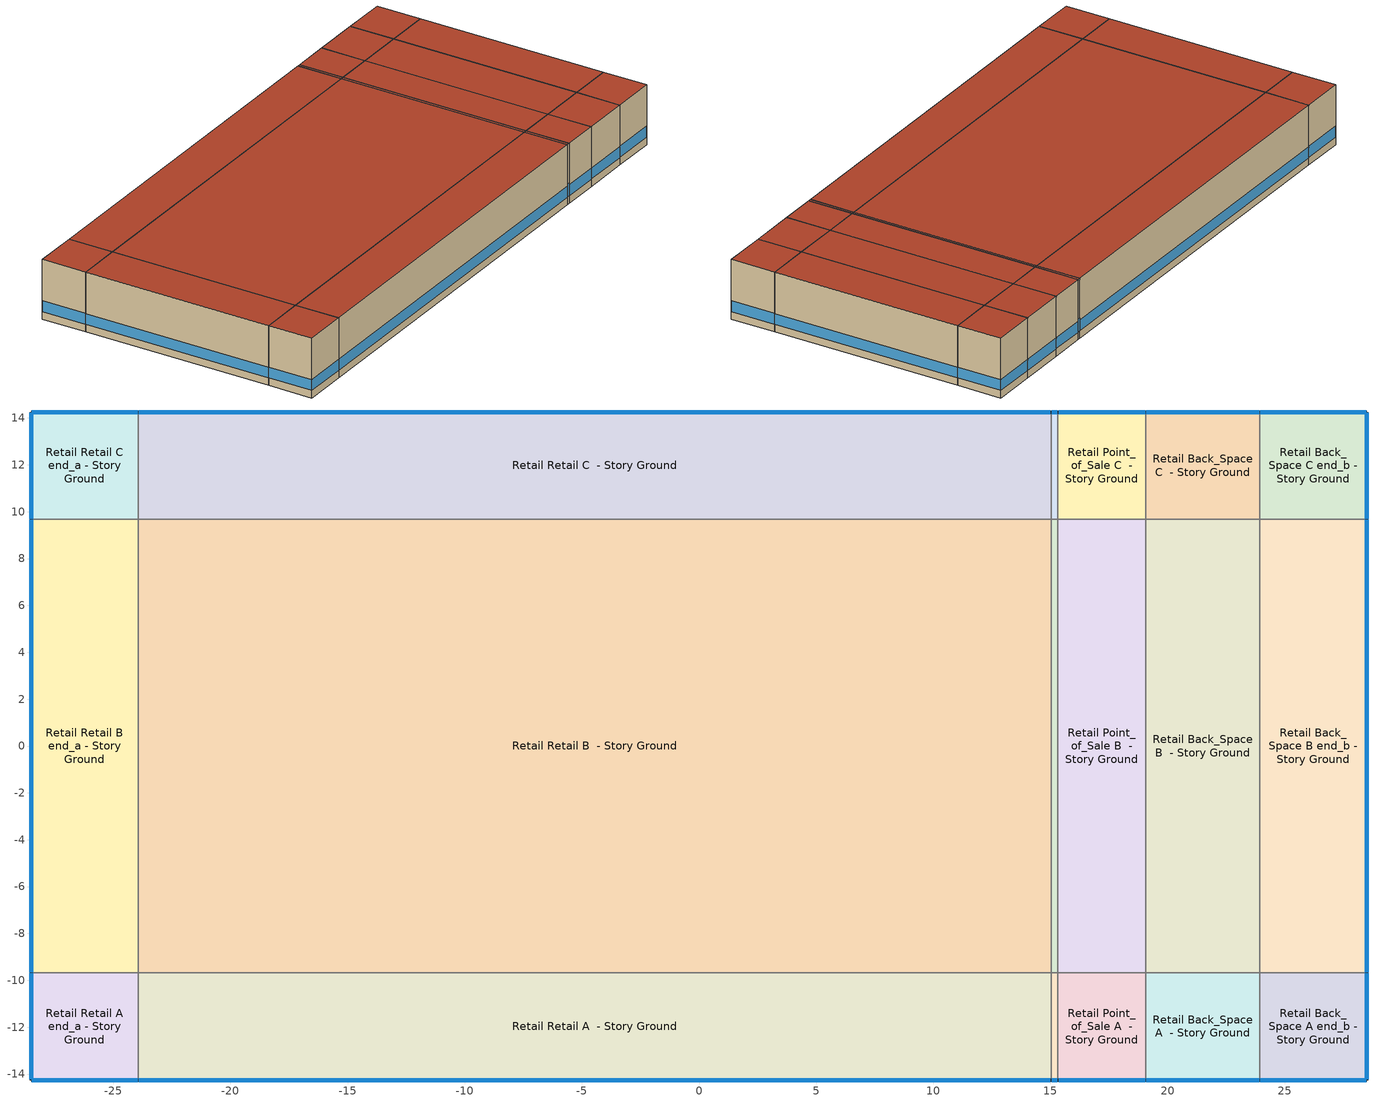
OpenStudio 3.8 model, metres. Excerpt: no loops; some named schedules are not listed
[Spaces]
Retail Retail A end_a - Story Ground
 floor ground (Foundation F 126 Perim 914 Area 209): -28.51,-14.26 -28.51,-9.68 -23.94,-9.68 -23.94,-14.26 z0
 wall outside: -28.51,-9.68 -28.51,-14.26 -23.94,-14.26 z0:6.1
 wall to Retail Retail B end_a - Story Ground: -23.94,-9.68 -28.51,-9.68 z0:6.1
 wall to Retail Retail A  - Story Ground: -23.94,-14.26 -23.94,-9.68 z0:6.1
 window (Window U-0.56 SHGC 0.27): -28.51,-9.71 -28.51,-14.23 / -28.49,-14.26 -23.96,-14.26 z0.76:1.87
 roof outside: -23.94,-14.26 -23.94,-9.68 -28.51,-9.68 -28.51,-14.26 z6.1
Retail Retail B end_a - Story Ground
 floor ground (Foundation F 126 Perim 1937 Area 8855): -28.51,-9.68 -28.51,9.68 -23.94,9.68 -23.94,-9.68 z0
 wall outside: -28.51,9.68 -28.51,-9.68 z0:6.1
 wall to Retail Retail C end_a - Story Ground: -23.94,9.68 -28.51,9.68 z0:6.1
 wall to Retail Retail B  - Story Ground: -23.94,-9.68 -23.94,9.68 z0:6.1
 window (Window U-0.56 SHGC 0.27): -28.51,9.66 -28.51,-9.66 z0.76:1.86
 roof outside: -23.94,-9.68 -23.94,9.68 -28.51,9.68 -28.51,-9.68 z6.1
Retail Retail C end_a - Story Ground
 floor ground (Foundation F 126 Perim 914 Area 209): -28.51,9.68 -28.51,14.26 -23.94,14.26 -23.94,9.68 z0
 wall outside: -23.94,14.26 -28.51,14.26 -28.51,9.68 z0:6.1
 wall to Retail Retail C  - Story Ground: -23.94,9.68 -23.94,14.26 z0:6.1
 window (Window U-0.56 SHGC 0.27): -28.51,14.23 -28.51,9.71 / -23.96,14.26 -28.49,14.26 z0.76:1.87
 roof outside: -23.94,9.68 -23.94,14.26 -28.51,14.26 -28.51,9.68 z6.1
Retail Retail A  - Story Ground
 floor ground (Foundation F 126 Perim 3896 Area 17815): -23.94,-14.26 -23.94,-9.68 15.03,-9.68 15.03,-14.26 z0
 wall outside: -23.94,-14.26 15.03,-14.26 z0:6.1
 wall to Retail Retail B  - Story Ground: 15.03,-9.68 -23.94,-9.68 z0:6.1
 wall to Retail Entry A  - Story Ground: 15.03,-14.26 15.03,-9.68 z0:6.1
 window (Window U-0.56 SHGC 0.27): -23.91,-14.26 15,-14.26 z0.76:1.86
 roof outside: 15.03,-14.26 15.03,-9.68 -23.94,-9.68 -23.94,-14.26 z6.1
Retail Retail B  - Story Ground
 floor ground (Foundation F 126 Perim 0 Area 75465): -23.94,-9.68 -23.94,9.68 15.03,9.68 15.03,-9.68 z0
 wall to Retail Retail C  - Story Ground: 15.03,9.68 -23.94,9.68 z0:6.1
 wall to Retail Entry B  - Story Ground: 15.03,-9.68 15.03,9.68 z0:6.1
 roof outside: 15.03,-9.68 15.03,9.68 -23.94,9.68 -23.94,-9.68 z6.1
Retail Retail C  - Story Ground
 floor ground (Foundation F 126 Perim 3896 Area 17815): -23.94,9.68 -23.94,14.26 15.03,14.26 15.03,9.68 z0
 wall outside: 15.03,14.26 -23.94,14.26 z0:6.1
 wall to Retail Entry C  - Story Ground: 15.03,9.68 15.03,14.26 z0:6.1
 window (Window U-0.56 SHGC 0.27): 15,14.26 -23.91,14.26 z0.76:1.86
 roof outside: 15.03,9.68 15.03,14.26 -23.94,14.26 -23.94,9.68 z6.1
Retail Entry A  - Story Ground
 floor ground (Foundation F 126 Perim 03 Area 136): 15.03,-14.26 15.03,-9.68 15.32,-9.68 15.32,-14.26 z0
 wall outside: 15.03,-14.26 15.32,-14.26 z0:6.1
 wall to Retail Entry B  - Story Ground: 15.32,-9.68 15.03,-9.68 z0:6.1
 wall to Retail Point_of_Sale A  - Story Ground: 15.32,-14.26 15.32,-9.68 z0:6.1
 window (Window U-0.56 SHGC 0.27): 15.05,-14.26 15.3,-14.26 z0.76:2.09
 roof outside: 15.32,-14.26 15.32,-9.68 15.03,-9.68 15.03,-14.26 z6.1
Retail Entry B  - Story Ground
 floor ground (Foundation F 126 Perim 0 Area 574): 15.03,-9.68 15.03,9.68 15.32,9.68 15.32,-9.68 z0
 wall to Retail Entry C  - Story Ground: 15.32,9.68 15.03,9.68 z0:6.1
 wall to Retail Point_of_Sale B  - Story Ground: 15.32,-9.68 15.32,9.68 z0:6.1
 roof outside: 15.32,-9.68 15.32,9.68 15.03,9.68 15.03,-9.68 z6.1
Retail Entry C  - Story Ground
 floor ground (Foundation F 126 Perim 03 Area 136): 15.03,9.68 15.03,14.26 15.32,14.26 15.32,9.68 z0
 wall outside: 15.32,14.26 15.03,14.26 z0:6.1
 wall to Retail Point_of_Sale C  - Story Ground: 15.32,9.68 15.32,14.26 z0:6.1
 window (Window U-0.56 SHGC 0.27): 15.3,14.26 15.05,14.26 z0.76:2.09
 roof outside: 15.32,9.68 15.32,14.26 15.03,14.26 15.03,9.68 z6.1
Retail Point_of_Sale A  - Story Ground
 floor ground (Foundation F 126 Perim 375 Area 1713): 15.32,-14.26 15.32,-9.68 19.07,-9.68 19.07,-14.26 z0
 wall outside: 15.32,-14.26 19.07,-14.26 z0:6.1
 wall to Retail Point_of_Sale B  - Story Ground: 19.07,-9.68 15.32,-9.68 z0:6.1
 wall to Retail Back_Space A  - Story Ground: 19.07,-14.26 19.07,-9.68 z0:6.1
 window (Window U-0.56 SHGC 0.27): 15.35,-14.26 19.04,-14.26 z0.76:1.87
 roof outside: 19.07,-14.26 19.07,-9.68 15.32,-9.68 15.32,-14.26 z6.1
Retail Point_of_Sale B  - Story Ground
 floor ground (Foundation F 126 Perim 0 Area 7256): 15.32,-9.68 15.32,9.68 19.07,9.68 19.07,-9.68 z0
 wall to Retail Point_of_Sale C  - Story Ground: 19.07,9.68 15.32,9.68 z0:6.1
 wall to Retail Back_Space B  - Story Ground: 19.07,-9.68 19.07,9.68 z0:6.1
 roof outside: 19.07,-9.68 19.07,9.68 15.32,9.68 15.32,-9.68 z6.1
Retail Point_of_Sale C  - Story Ground
 floor ground (Foundation F 126 Perim 375 Area 1713): 15.32,9.68 15.32,14.26 19.07,14.26 19.07,9.68 z0
 wall outside: 19.07,14.26 15.32,14.26 z0:6.1
 wall to Retail Back_Space C  - Story Ground: 19.07,9.68 19.07,14.26 z0:6.1
 window (Window U-0.56 SHGC 0.27): 19.04,14.26 15.35,14.26 z0.76:1.87
 roof outside: 19.07,9.68 19.07,14.26 15.32,14.26 15.32,9.68 z6.1
Retail Back_Space A  - Story Ground
 floor ground (Foundation F 126 Perim 487 Area 2227): 19.07,-14.26 19.07,-9.68 23.94,-9.68 23.94,-14.26 z0
 wall outside: 19.07,-14.26 23.94,-14.26 z0:6.1
 wall to Retail Back_Space B  - Story Ground: 23.94,-9.68 19.07,-9.68 z0:6.1
 wall to Retail Back_Space A end_b - Story Ground: 23.94,-14.26 23.94,-9.68 z0:6.1
 window (Window U-0.56 SHGC 0.27): 19.09,-14.26 23.91,-14.26 z0.76:1.87
 roof outside: 23.94,-14.26 23.94,-9.68 19.07,-9.68 19.07,-14.26 z6.1
Retail Back_Space B  - Story Ground
 floor ground (Foundation F 126 Perim 0 Area 9434): 19.07,-9.68 19.07,9.68 23.94,9.68 23.94,-9.68 z0
 wall to Retail Back_Space C  - Story Ground: 23.94,9.68 19.07,9.68 z0:6.1
 wall to Retail Back_Space B end_b - Story Ground: 23.94,-9.68 23.94,9.68 z0:6.1
 roof outside: 23.94,-9.68 23.94,9.68 19.07,9.68 19.07,-9.68 z6.1
Retail Back_Space C  - Story Ground
 floor ground (Foundation F 126 Perim 487 Area 2227): 19.07,9.68 19.07,14.26 23.94,14.26 23.94,9.68 z0
 wall outside: 23.94,14.26 19.07,14.26 z0:6.1
 wall to Retail Back_Space C end_b - Story Ground: 23.94,9.68 23.94,14.26 z0:6.1
 window (Window U-0.56 SHGC 0.27): 23.91,14.26 19.09,14.26 z0.76:1.87
 roof outside: 23.94,9.68 23.94,14.26 19.07,14.26 19.07,9.68 z6.1
Retail Back_Space A end_b - Story Ground
 floor ground (Foundation F 126 Perim 914 Area 209): 23.94,-14.26 23.94,-9.68 28.51,-9.68 28.51,-14.26 z0
 wall outside: 23.94,-14.26 28.51,-14.26 28.51,-9.68 z0:6.1
 wall to Retail Back_Space B end_b - Story Ground: 28.51,-9.68 23.94,-9.68 z0:6.1
 window (Window U-0.56 SHGC 0.27): 23.96,-14.26 28.49,-14.26 / 28.51,-14.23 28.51,-9.71 z0.76:1.87
 roof outside: 28.51,-14.26 28.51,-9.68 23.94,-9.68 23.94,-14.26 z6.1
Retail Back_Space B end_b - Story Ground
 floor ground (Foundation F 126 Perim 1937 Area 8855): 23.94,-9.68 23.94,9.68 28.51,9.68 28.51,-9.68 z0
 wall outside: 28.51,-9.68 28.51,9.68 z0:6.1
 wall to Retail Back_Space C end_b - Story Ground: 28.51,9.68 23.94,9.68 z0:6.1
 window (Window U-0.56 SHGC 0.27): 28.51,-9.66 28.51,9.66 z0.76:1.86
 roof outside: 28.51,-9.68 28.51,9.68 23.94,9.68 23.94,-9.68 z6.1
Retail Back_Space C end_b - Story Ground
 floor ground (Foundation F 126 Perim 914 Area 209): 23.94,9.68 23.94,14.26 28.51,14.26 28.51,9.68 z0
 wall outside: 28.51,9.68 28.51,14.26 23.94,14.26 z0:6.1
 window (Window U-0.56 SHGC 0.27): 28.49,14.26 23.96,14.26 / 28.51,9.71 28.51,14.23 z0.76:1.87
 roof outside: 28.51,9.68 28.51,14.26 23.94,14.26 23.94,9.68 z6.1
[Site]
Mobile Bates Field_AL_USA: Latitude {deg}=30.69; Longitude {deg}=-88.25; Time Zone {hr}=-6; Elevation {m}=67; Terrain=City
[Site:WaterMainsTemperature]
Calculation Method=Correlation; Annual Average Outdoor Air Temperature {C}=20.145; Maximum Difference In Monthly Average Outdoor Air Temperatures {deltaC}=19.61
[SizingPeriod:DesignDay] Barometric Pressure {Pa}=100523; Rain Indicator=No; Snow Indicator=No; Day of Month=21; Daylight Saving Time Indicator=No; Humidity Condition Type=Wetbulb; Dry-Bulb Temperature Range Modifier Type=DefaultMultipliers
Name | Maximum Dry-Bulb Temperature {C} | Daily Dry-Bulb Temperature Range {deltaC} | Wind Speed {m/s} | Wind Direction {deg} | Month | Day Type | Wetbulb or DewPoint at Maximum Dry-Bulb {C} | Solar Model Indicator | ASHRAE Clear Sky Optical Depth for Beam Irradiance | ASHRAE Clear Sky Optical Depth for Diffuse Irradiance | Sky Clearness
Mobile Bates Field Ann Clg .4% Condns DB=>MWB 1 | 34.3 | 9.4 | 3.3 | 350 | 7 | SummerDesignDay | 25 | ASHRAETau | 0.437 | 2.264
Mobile Bates Field Ann Clg .4% Condns WB=>MDB 1 | 31.4 | 9.4 | 3.3 | 350 | 7 | SummerDesignDay | 26.7 | ASHRAETau | 0.437 | 2.264
Mobile Bates Field Ann Htg 99.6% Condns DB 1 | -2.4 | 0 | 3.2 | 10 | 1 | WinterDesignDay | -2.4 | ASHRAEClearSky |  |  | 0
Mobile Bates Field August .4% Condns DB=>MCWB 1 | 36 | 9.4 | 3.3 | 350 | 8 | SummerDesignDay | 25.6 | ASHRAETau | 0.409 | 2.382
[ClimateZones]
Climate Zone Institution Name 1=ASHRAE; Climate Zone Document Name 1=ANSI/ASHRAE Standard 169; Climate Zone Document Year 1=2006; Climate Zone Value 1=ASHRAE 169-2013-2A
[Building]
ComStock DOE Ref 1980-2004|RetailStandalone: North Axis {deg}=180; Default Construction Set=ComStock DOE Ref 1980-2004 - Retail - ASHRAE 169-2013-2A; Default Schedule Set=Building Default Schedule Set; Standards Building Type=Retail
[Site:GroundTemperature:FCfactorMethod]
January Ground Temperature {C}=24.2; February Ground Temperature {C}=18.9; March Ground Temperature {C}=15.7; April Ground Temperature {C}=13.6; May Ground Temperature {C}=15.5; June Ground Temperature {C}=17.1; July Ground Temperature {C}=21.2; August Ground Temperature {C}=26.9; September Ground Temperature {C}=27.6; October Ground Temperature {C}=27.9; November Ground Temperature {C}=27.4; December Ground Temperature {C}=26.2
[Construction:FfactorGroundFloor] F-Factor {W/m-K}=1.26344
Name | Area {m2} | PerimeterExposed {m}
Foundation F 126 Perim 914 Area 209 | 20.9032 | 9.144
Foundation F 126 Perim 1937 Area 8855 | 88.5479 | 19.3674
Foundation F 126 Perim 487 Area 2227 | 22.2701 | 4.87099
Foundation F 126 Perim 0 Area 9434 | 94.3385 | 0
Foundation F 126 Perim 03 Area 136 | 1.35568 | 0.296519
Foundation F 126 Perim 3896 Area 17815 | 178.148 | 38.965
Foundation F 126 Perim 0 Area 75465 | 754.651 | 0
Foundation F 126 Perim 0 Area 574 | 5.74281 | 0
Foundation F 126 Perim 375 Area 1713 | 17.1285 | 3.7464
Foundation F 126 Perim 0 Area 7256 | 72.5582 | 0
[DefaultConstructionSet]
ComStock DOE Ref 1980-2004 - Retail - ASHRAE 169-2013-2A: Default Exterior Surface Constructions=Default Surface Constructions 1; Default Interior Surface Constructions=Default Surface Constructions 2; Default Ground Contact Surface Constructions=Default Surface Constructions 3; Default Exterior SubSurface Constructions=Default Sub Surface Constructions 1; Default Interior SubSurface Constructions=Default Sub Surface Constructions 2; Interior Partition Construction=Typical Interior Partition
[DefaultSurfaceConstructions]
Name | Floor Construction | Wall Construction | Roof Ceiling Construction
Default Surface Constructions 1 | Typical Insulated Exterior Mass Floor | Typical Insulated Exterior Mass Wall R-2.94 | Typical IEAD Roof R-15.15
Default Surface Constructions 2 | Typical Interior Floor | Typical Interior Wall | Typical Interior Ceiling
Default Surface Constructions 3 | Typical Insulated Carpeted 6in Slab Floor | Typical Insulated Basement Mass Wall
[Construction]
Typical Insulated Exterior Mass Floor: Typical Insulation R-0.55, 4 in. Normalweight Concrete Floor, Typical Carpet Pad
Typical Insulated Exterior Mass Wall R-2.94: 1IN Stucco, 8IN CONCRETE HW RefBldg, Typical Insulation R-0.55, 1/2IN Gypsum
Typical IEAD Roof R-15.15: Roof Membrane, Typical Insulation R-14.03, Metal Roof Surface
Typical Interior Floor: 100mm Normalweight concrete floor, CP02 CARPET PAD
Typical Interior Wall: G01 13mm gypsum board, G01 13mm gypsum board
Typical Interior Ceiling: CP02 CARPET PAD, 100mm Normalweight concrete floor
Typical Insulated Carpeted 6in Slab Floor: 6 in. Normalweight Concrete Floor, Typical Carpet Pad
Typical Insulated Basement Mass Wall: 8 in. Concrete Block Basement Wall
U 1.22 SHGC 0.25 Simple Glazing Window U-1.22 SHGC 0.25: U 1.22 SHGC 0.25 Simple Glazing U-1.22 SHGC 0.25
U 1.22 SHGC 0.25 Simple Glazing Window U-1.22 SHGC 0.25 1: U 1.22 SHGC 0.25 Simple Glazing U-1.22 SHGC 0.25 1
Typical Insulated Metal Door: F08 Metal surface, Typical Insulation
U 0.88 SHGC 0.16 Sgl Ref-A-L Clr 6mm: REF A CLEAR LO 6MM
Typical Overhead Door: Typical Insulation
Typical Interior Window: Clear 3mm
Typical Interior Door; Typical Interior Partition: G05 25mm wood
InteriorFurnishings 1: Std Wood 6inch 1
Window U-0.56 SHGC 0.27: Simple Glazing Double - LowE - Tinted/Reflective - Aluminum
[Material:NoMass] Roughness=Smooth; Thermal Absorptance=0.9; Solar Absorptance=0.7
Name | Thermal Resistance {m2-K/W} | Visible Absorptance
Typical Insulation R-0.55 | 0.097335 | 0.7
Typical Carpet Pad; CP02 CARPET PAD | 0.21648 | 0.8
Typical Insulation R-14.03 | 2.47158 | 0.7
Typical Insulation | 0.0282222 | 0.7
[Material] Thermal Absorptance=0.9
Name | Roughness | Thickness {m} | Conductivity {W/m-K} | Density {kg/m3} | Specific Heat {J/kg-K} | Solar Absorptance | Visible Absorptance
4 in. Normalweight Concrete Floor | MediumRough | 0.1016 | 2.31 | 2322 | 832 | 0.7 | 0.7
1IN Stucco | Smooth | 0.0253 | 0.6918 | 1858 | 837 | 0.7 | 0.92
8IN CONCRETE HW RefBldg | Rough | 0.2032 | 1.311 | 2240 | 836.8 | 0.7 | 0.7
1/2IN Gypsum | Smooth | 0.0127 | 0.16 | 784.9 | 830 | 0.4 | 0.4
Roof Membrane | VeryRough | 0.0095 | 0.16 | 1121.29 | 1460 | 0.7 | 0.7
Metal Roof Surface; F08 Metal surface | Smooth | 0.0008 | 45.28 | 7824 | 500 | 0.7 | 0.7
100mm Normalweight concrete floor | MediumRough | 0.1016 | 2.31045 | 2322 | 832.557 | 0.7 | 0.7
G01 13mm gypsum board | Smooth | 0.0127 | 0.160031 | 800.001 | 1090.73 | 0.7 | 0.5
6 in. Normalweight Concrete Floor | MediumRough | 0.1524 | 2.31 | 2322 | 832 | 0.7 | 0.7
8 in. Concrete Block Basement Wall | MediumRough | 0.2032 | 1.326 | 1842 | 912 | 0.7 | 0.7
G05 25mm wood | MediumSmooth | 0.0254 | 0.15 | 608 | 1630 | 0.5 | 0.5
Std Wood 6inch 1 | MediumSmooth | 0.15 | 0.12 | 540 | 1210 | 0.7 | 0.7
[DefaultSubSurfaceConstructions]
Name | Fixed Window Construction | Operable Window Construction | Door Construction | Glass Door Construction | Overhead Door Construction | Tubular Daylight Dome Construction | Tubular Daylight Diffuser Construction
Default Sub Surface Constructions 1 | U 1.22 SHGC 0.25 Simple Glazing Window U-1.22 SHGC 0.25 | U 1.22 SHGC 0.25 Simple Glazing Window U-1.22 SHGC 0.25 1 | Typical Insulated Metal Door | U 0.88 SHGC 0.16 Sgl Ref-A-L Clr 6mm | Typical Overhead Door | Typical Interior Window | Typical Interior Window
Default Sub Surface Constructions 2 | Typical Interior Window | Typical Interior Window | Typical Interior Door
[WindowMaterial:SimpleGlazingSystem]
Name | U-Factor {W/m2-K} | Solar Heat Gain Coefficient | Visible Transmittance
U 1.22 SHGC 0.25 Simple Glazing U-1.22 SHGC 0.25; U 1.22 SHGC 0.25 Simple Glazing U-1.22 SHGC 0.25 1 | 6.92748 | 0.25 | 0.11
Simple Glazing Double - LowE - Tinted/Reflective - Aluminum | 3.16279 | 0.274 | 0.359
[WindowMaterial:Glazing] Optical Data Type=SpectralAverage; Infrared Transmittance at Normal Incidence=0; Front Side Infrared Hemispherical Emissivity=0.84; Conductivity {W/m-K}=0.9; Dirt Correction Factor for Solar and Visible Transmittance=1; Solar Diffusing=No
Name | Thickness {m} | Solar Transmittance at Normal Incidence | Front Side Solar Reflectance at Normal Incidence | Back Side Solar Reflectance at Normal Incidence | Visible Transmittance at Normal Incidence | Front Side Visible Reflectance at Normal Incidence | Back Side Visible Reflectance at Normal Incidence | Back Side Infrared Hemispherical Emissivity
REF A CLEAR LO 6MM | 0.006 | 0.066 | 0.341 | 0.493 | 0.08 | 0.41 | 0.37 | 0.4
Clear 3mm | 0.003 | 0.837 | 0.075 | 0.075 | 0.898 | 0.081 | 0.081 | 0.84
[SpaceType] Standards Building Type=Retail
Name | Default Schedule Set | Design Specification Outdoor Air Object | Standards Space Type
Retail Entry - ComStock DOE Ref 1980-2004 | Retail Entry Schedule Set | Retail Entry Ventilation | Entry
Retail Point_of_Sale - ComStock DOE Ref 1980-2004 | Retail Point_of_Sale Schedule Set | Retail Point_of_Sale Ventilation | Point_of_Sale
Retail Back_Space - ComStock DOE Ref 1980-2004 | Retail Back_Space Schedule Set | Retail Back_Space Ventilation | Back_Space
Retail Retail - ComStock DOE Ref 1980-2004 | Retail Retail Schedule Set | Retail Retail Ventilation | Retail
[BuildingStory]
Story Ground: Nominal Z Coordinate {m}=0; Nominal Floor to Floor Height {m}=6.096
[Space] Building Story=Story Ground
Name | Space Type | Thermal Zone
Retail Retail A end_a - Story Ground | Retail Retail - ComStock DOE Ref 1980-2004 | Zone Retail Retail A end_a - Story Ground
Retail Retail B end_a - Story Ground | Retail Retail - ComStock DOE Ref 1980-2004 | Zone Retail Retail B end_a - Story Ground
Retail Retail C end_a - Story Ground | Retail Retail - ComStock DOE Ref 1980-2004 | Zone Retail Retail C end_a - Story Ground
Retail Retail A  - Story Ground | Retail Retail - ComStock DOE Ref 1980-2004 | Zone Retail Retail A  - Story Ground
Retail Retail B  - Story Ground | Retail Retail - ComStock DOE Ref 1980-2004 | Zone Retail Retail B  - Story Ground
Retail Retail C  - Story Ground | Retail Retail - ComStock DOE Ref 1980-2004 | Zone Retail Retail C  - Story Ground
Retail Entry A  - Story Ground | Retail Entry - ComStock DOE Ref 1980-2004 | Zone Retail Entry A  - Story Ground
Retail Entry B  - Story Ground | Retail Entry - ComStock DOE Ref 1980-2004 | Zone Retail Entry B  - Story Ground
Retail Entry C  - Story Ground | Retail Entry - ComStock DOE Ref 1980-2004 | Zone Retail Entry C  - Story Ground
Retail Point_of_Sale A  - Story Ground | Retail Point_of_Sale - ComStock DOE Ref 1980-2004 | Zone Retail Point_of_Sale A  - Story Ground
Retail Point_of_Sale B  - Story Ground | Retail Point_of_Sale - ComStock DOE Ref 1980-2004 | Zone Retail Point_of_Sale B  - Story Ground
Retail Point_of_Sale C  - Story Ground | Retail Point_of_Sale - ComStock DOE Ref 1980-2004 | Zone Retail Point_of_Sale C  - Story Ground
Retail Back_Space A  - Story Ground | Retail Back_Space - ComStock DOE Ref 1980-2004 | Zone Retail Back_Space A  - Story Ground
Retail Back_Space B  - Story Ground | Retail Back_Space - ComStock DOE Ref 1980-2004 | Zone Retail Back_Space B  - Story Ground
Retail Back_Space C  - Story Ground | Retail Back_Space - ComStock DOE Ref 1980-2004 | Zone Retail Back_Space C  - Story Ground
Retail Back_Space A end_b - Story Ground | Retail Back_Space - ComStock DOE Ref 1980-2004 | Zone Retail Back_Space A end_b - Story Ground
Retail Back_Space B end_b - Story Ground | Retail Back_Space - ComStock DOE Ref 1980-2004 | Zone Retail Back_Space B end_b - Story Ground
Retail Back_Space C end_b - Story Ground | Retail Back_Space - ComStock DOE Ref 1980-2004 | Zone Retail Back_Space C end_b - Story Ground
[ThermalZone] Multiplier=1; Use Ideal Air Loads=No
Name | Thermostat
Zone Retail Retail A end_a - Story Ground | Retail Retail - ComStock DOE Ref 1980-2004 Thermostat 1
Zone Retail Retail B end_a - Story Ground | Retail Retail - ComStock DOE Ref 1980-2004 Thermostat 3
Zone Retail Retail C end_a - Story Ground | Retail Retail - ComStock DOE Ref 1980-2004 Thermostat 5
Zone Retail Retail A  - Story Ground | Retail Retail - ComStock DOE Ref 1980-2004 Thermostat
Zone Retail Retail B  - Story Ground | Retail Retail - ComStock DOE Ref 1980-2004 Thermostat 2
Zone Retail Retail C  - Story Ground | Retail Retail - ComStock DOE Ref 1980-2004 Thermostat 4
Zone Retail Entry A  - Story Ground | Retail Entry - ComStock DOE Ref 1980-2004 Thermostat
Zone Retail Entry B  - Story Ground | Retail Entry - ComStock DOE Ref 1980-2004 Thermostat 1
Zone Retail Entry C  - Story Ground | Retail Entry - ComStock DOE Ref 1980-2004 Thermostat 2
Zone Retail Point_of_Sale A  - Story Ground | Retail Point_of_Sale - ComStock DOE Ref 1980-2004 Thermostat
Zone Retail Point_of_Sale B  - Story Ground | Retail Point_of_Sale - ComStock DOE Ref 1980-2004 Thermostat 1
Zone Retail Point_of_Sale C  - Story Ground | Retail Point_of_Sale - ComStock DOE Ref 1980-2004 Thermostat 2
Zone Retail Back_Space A  - Story Ground | Retail Back_Space - ComStock DOE Ref 1980-2004 Thermostat
Zone Retail Back_Space B  - Story Ground | Retail Back_Space - ComStock DOE Ref 1980-2004 Thermostat 2
Zone Retail Back_Space C  - Story Ground | Retail Back_Space - ComStock DOE Ref 1980-2004 Thermostat 4
Zone Retail Back_Space A end_b - Story Ground | Retail Back_Space - ComStock DOE Ref 1980-2004 Thermostat 1
Zone Retail Back_Space B end_b - Story Ground | Retail Back_Space - ComStock DOE Ref 1980-2004 Thermostat 3
Zone Retail Back_Space C end_b - Story Ground | Retail Back_Space - ComStock DOE Ref 1980-2004 Thermostat 5
[People:Definition] Number of People Calculation Method=People/Area; Fraction Radiant=0.3
Name | People per Space Floor Area {person/m2}
Retail Back_Space People Definition | 0.0358438
Retail Entry People Definition; Retail Point_of_Sale People Definition; Retail Retail People Definition | 0.161459
[People] Work Efficiency Schedule=Work Efficiency Schedule; Clothing Insulation Schedule=Clothing Schedule; Air Velocity Schedule=Air Velocity Schedule; Multiplier=1
Name | People Definition | Space or SpaceType
Retail Back_Space People | Retail Back_Space People Definition | Retail Back_Space - ComStock DOE Ref 1980-2004
Retail Entry People | Retail Entry People Definition | Retail Entry - ComStock DOE Ref 1980-2004
Retail Point_of_Sale People | Retail Point_of_Sale People Definition | Retail Point_of_Sale - ComStock DOE Ref 1980-2004
Retail Retail People | Retail Retail People Definition | Retail Retail - ComStock DOE Ref 1980-2004
[Lights:Definition] Design Level Calculation Method=Watts/Area; Fraction Visible=0.2; Return Air Fraction=0
Name | Watts per Space Floor Area {W/m2} | Fraction Radiant
Retail Retail - ComStock DOE Ref 1980-2004 General Lights Definition; Retail Point_of_Sale - ComStock DOE Ref 1980-2004 General Lights Definition | 5.18646 | 0.365
Retail Retail - ComStock DOE Ref 1980-2004 Task Lights Definition; Retail Point_of_Sale - ComStock DOE Ref 1980-2004 Task Lights Definition | 0.644434 | 0.165
Retail Back_Space - ComStock DOE Ref 1980-2004 General Lights Definition | 1.86638 | 0.365
Retail Entry - ComStock DOE Ref 1980-2004 General Lights Definition | 1.74481 | 0.365
Retail Entry - ComStock DOE Ref 1980-2004 Task Lights Definition | 0.190877 | 0.165
Retail Entry - ComStock DOE Ref 1980-2004 Wall Wash Lights Definition | 0.533708 | 0.165
[ElectricEquipment:Definition] Design Level Calculation Method=Watts/Area; Fraction Latent=0; Fraction Radiant=0.5; Fraction Lost=0
Name | Watts per Space Floor Area {W/m2}
Retail Back_Space Elec Equip Definition | 5.92185
Retail Entry Elec Equip Definition; Retail Retail Elec Equip Definition | 2.36874
Retail Point_of_Sale Elec Equip Definition | 15.7916
[ElectricEquipment] Schedule=Mercantile_Retail BLDG_EQUIP_EndUseData BPR Adjusted
Name | Electric Equipment Definition | Space or SpaceType
Retail Back_Space Elec Equip | Retail Back_Space Elec Equip Definition | Retail Back_Space - ComStock DOE Ref 1980-2004
Retail Entry Elec Equip | Retail Entry Elec Equip Definition | Retail Entry - ComStock DOE Ref 1980-2004
Retail Point_of_Sale Elec Equip | Retail Point_of_Sale Elec Equip Definition | Retail Point_of_Sale - ComStock DOE Ref 1980-2004
Retail Retail Elec Equip | Retail Retail Elec Equip Definition | Retail Retail - ComStock DOE Ref 1980-2004
[DesignSpecification:OutdoorAir] Outdoor Air Method=Sum
Name | Outdoor Air Flow per Floor Area {m3/s-m2}
Retail Back_Space Ventilation | 0.000762
Retail Entry Ventilation; Retail Point_of_Sale Ventilation; Retail Retail Ventilation | 0.001524
[DefaultScheduleSet]
Name | Number of People Schedule | People Activity Level Schedule | Lighting Schedule | Electric Equipment Schedule | Infiltration Schedule | Hours of Operation Schedule
Retail Back_Space Schedule Set; Retail Entry Schedule Set; Retail Point_of_Sale Schedule Set; Retail Retail Schedule Set | Retail Bldg Occ | Retail Activity | Mercantile_Retail BLDG_LIGHT_EndUseData | Mercantile_Retail BLDG_EQUIP_EndUseData | Retail Infil Half On
Building Default Schedule Set |  |  |  |  |  | Building Hours of Operation NonResidential
[Exterior:Lights:Definition]
Name | Design Level {W}
Parking Areas and Drives Def (W/ft^2) | 0.0497494
Building Facades Def (W/ft^2) | 0.25
Main Entries Def (W/ft) | 30
Other Doors Def (W/ft) | 25
[Exterior:Lights] Schedule=Always On Discrete; Control Option=AstronomicalClock
Name | Exterior Lights Definition | Multiplier
Parking Areas and Drives | Parking Areas and Drives Def (W/ft^2) | 24807.5
Building Facades | Building Facades Def (W/ft^2) | 11225
Main Entries | Main Entries Def (W/ft) | 14
Other Doors | Other Doors Def (W/ft) | 20.51
[ThermostatSetpoint:DualSetpoint] Heating Setpoint Temperature Schedule=Retail HtgSetp
Name | Cooling Setpoint Temperature Schedule
Retail Back_Space - ComStock DOE Ref 1980-2004 Thermostat; Retail Back_Space - ComStock DOE Ref 1980-2004 Thermostat 1; Retail Back_Space - ComStock DOE Ref 1980-2004 Thermostat 2; Retail Back_Space - ComStock DOE Ref 1980-2004 Thermostat 3; Retail Back_Space - ComStock DOE Ref 1980-2004 Thermostat 4; Retail Back_Space - ComStock DOE Ref 1980-2004 Thermostat 5; Retail Point_of_Sale - ComStock DOE Ref 1980-2004 Thermostat; Retail Point_of_Sale - ComStock DOE Ref 1980-2004 Thermostat 1; Retail Point_of_Sale - ComStock DOE Ref 1980-2004 Thermostat 2; Retail Retail - ComStock DOE Ref 1980-2004 Thermostat; Retail Retail - ComStock DOE Ref 1980-2004 Thermostat 1; Retail Retail - ComStock DOE Ref 1980-2004 Thermostat 2; Retail Retail - ComStock DOE Ref 1980-2004 Thermostat 3; Retail Retail - ComStock DOE Ref 1980-2004 Thermostat 4; Retail Retail - ComStock DOE Ref 1980-2004 Thermostat 5 | Retail ClgSetp
Retail Entry - ComStock DOE Ref 1980-2004 Thermostat; Retail Entry - ComStock DOE Ref 1980-2004 Thermostat 1; Retail Entry - ComStock DOE Ref 1980-2004 Thermostat 2 | Retail FRONT ENTRY COOLING
[InternalMass:Definition]
Internal Mass Definition 2: Construction=InteriorFurnishings 1; Design Level Calculation Method=SurfaceArea/Area; Surface Area per Space Floor Area=2
[InternalMass] Internal Mass Definition=Internal Mass Definition 2; Multiplier=1
Name | Space or SpaceType
Retail Back_Space C end_b - Story Ground Mass | Retail Back_Space C end_b - Story Ground
Retail Back_Space B end_b - Story Ground Mass | Retail Back_Space B end_b - Story Ground
Retail Back_Space A end_b - Story Ground Mass | Retail Back_Space A end_b - Story Ground
Retail Back_Space C  - Story Ground Mass | Retail Back_Space C  - Story Ground
Retail Back_Space B  - Story Ground Mass | Retail Back_Space B  - Story Ground
Retail Retail A end_a - Story Ground Mass | Retail Retail A end_a - Story Ground
Retail Retail B end_a - Story Ground Mass | Retail Retail B end_a - Story Ground
Retail Retail C end_a - Story Ground Mass | Retail Retail C end_a - Story Ground
Retail Retail C  - Story Ground Mass | Retail Retail C  - Story Ground
Retail Retail A  - Story Ground Mass | Retail Retail A  - Story Ground
Retail Back_Space A  - Story Ground Mass | Retail Back_Space A  - Story Ground
Retail Retail B  - Story Ground Mass | Retail Retail B  - Story Ground
Retail Point_of_Sale A  - Story Ground Mass | Retail Point_of_Sale A  - Story Ground
Retail Point_of_Sale C  - Story Ground Mass | Retail Point_of_Sale C  - Story Ground
Retail Point_of_Sale B  - Story Ground Mass | Retail Point_of_Sale B  - Story Ground
[Lights] Schedule=Mercantile_Retail BLDG_LIGHT_EndUseData BPR Adjusted; Fraction Replaceable=1
Name | Lights Definition | Space or SpaceType
Retail Retail - ComStock DOE Ref 1980-2004 General Lighting | Retail Retail - ComStock DOE Ref 1980-2004 General Lights Definition | Retail Retail - ComStock DOE Ref 1980-2004
Retail Retail - ComStock DOE Ref 1980-2004 Task Lighting | Retail Retail - ComStock DOE Ref 1980-2004 Task Lights Definition | Retail Retail - ComStock DOE Ref 1980-2004
Retail Back_Space - ComStock DOE Ref 1980-2004 General Lighting | Retail Back_Space - ComStock DOE Ref 1980-2004 General Lights Definition | Retail Back_Space - ComStock DOE Ref 1980-2004
Retail Point_of_Sale - ComStock DOE Ref 1980-2004 General Lighting | Retail Point_of_Sale - ComStock DOE Ref 1980-2004 General Lights Definition | Retail Point_of_Sale - ComStock DOE Ref 1980-2004
Retail Point_of_Sale - ComStock DOE Ref 1980-2004 Task Lighting | Retail Point_of_Sale - ComStock DOE Ref 1980-2004 Task Lights Definition | Retail Point_of_Sale - ComStock DOE Ref 1980-2004
Retail Entry - ComStock DOE Ref 1980-2004 General Lighting | Retail Entry - ComStock DOE Ref 1980-2004 General Lights Definition | Retail Entry - ComStock DOE Ref 1980-2004
Retail Entry - ComStock DOE Ref 1980-2004 Task Lighting | Retail Entry - ComStock DOE Ref 1980-2004 Task Lights Definition | Retail Entry - ComStock DOE Ref 1980-2004
Retail Entry - ComStock DOE Ref 1980-2004 Wall Wash Lighting | Retail Entry - ComStock DOE Ref 1980-2004 Wall Wash Lights Definition | Retail Entry - ComStock DOE Ref 1980-2004
[SpaceInfiltration:DesignFlowRate] Design Flow Rate Calculation Method=Flow/ExteriorArea; Flow per Exterior Surface Area {m3/s-m2}=0.000619923; Velocity Term Coefficient=0
Name | Space or SpaceType | Schedule | Constant Term Coefficient | Temperature Term Coefficient | Velocity Squared Term Coefficient
Retail Back_Space C end_b - Story Ground HVAC On Infiltration | Retail Back_Space C end_b - Story Ground | Infiltration HVAC On Schedule | -0.0048 | -0.0014 | 0.0307
Retail Back_Space C end_b - Story Ground HVAC Off Infiltration | Retail Back_Space C end_b - Story Ground | Infiltration HVAC Off Schedule | 0 | 0.0097 | 0.0524
Retail Back_Space B end_b - Story Ground HVAC On Infiltration | Retail Back_Space B end_b - Story Ground | Infiltration HVAC On Schedule | -0.0048 | -0.0014 | 0.0307
Retail Back_Space B end_b - Story Ground HVAC Off Infiltration | Retail Back_Space B end_b - Story Ground | Infiltration HVAC Off Schedule | 0 | 0.0097 | 0.0524
Retail Back_Space A end_b - Story Ground HVAC On Infiltration | Retail Back_Space A end_b - Story Ground | Infiltration HVAC On Schedule | -0.0048 | -0.0014 | 0.0307
Retail Back_Space A end_b - Story Ground HVAC Off Infiltration | Retail Back_Space A end_b - Story Ground | Infiltration HVAC Off Schedule | 0 | 0.0097 | 0.0524
Retail Back_Space C  - Story Ground HVAC On Infiltration | Retail Back_Space C  - Story Ground | Infiltration HVAC On Schedule | -0.0048 | -0.0014 | 0.0307
Retail Back_Space C  - Story Ground HVAC Off Infiltration | Retail Back_Space C  - Story Ground | Infiltration HVAC Off Schedule | 0 | 0.0097 | 0.0524
Retail Back_Space B  - Story Ground HVAC On Infiltration | Retail Back_Space B  - Story Ground | Infiltration HVAC On Schedule | -0.0048 | -0.0014 | 0.0307
Retail Back_Space B  - Story Ground HVAC Off Infiltration | Retail Back_Space B  - Story Ground | Infiltration HVAC Off Schedule | 0 | 0.0097 | 0.0524
Retail Retail A end_a - Story Ground HVAC On Infiltration | Retail Retail A end_a - Story Ground | Infiltration HVAC On Schedule | -0.0048 | -0.0014 | 0.0307
Retail Retail A end_a - Story Ground HVAC Off Infiltration | Retail Retail A end_a - Story Ground | Infiltration HVAC Off Schedule | 0 | 0.0097 | 0.0524
Retail Retail B end_a - Story Ground HVAC On Infiltration | Retail Retail B end_a - Story Ground | Infiltration HVAC On Schedule | -0.0048 | -0.0014 | 0.0307
Retail Retail B end_a - Story Ground HVAC Off Infiltration | Retail Retail B end_a - Story Ground | Infiltration HVAC Off Schedule | 0 | 0.0097 | 0.0524
Retail Retail C end_a - Story Ground HVAC On Infiltration | Retail Retail C end_a - Story Ground | Infiltration HVAC On Schedule | -0.0048 | -0.0014 | 0.0307
Retail Retail C end_a - Story Ground HVAC Off Infiltration | Retail Retail C end_a - Story Ground | Infiltration HVAC Off Schedule | 0 | 0.0097 | 0.0524
Retail Entry C  - Story Ground HVAC On Infiltration | Retail Entry C  - Story Ground | Infiltration HVAC On Schedule | -0.0048 | -0.0014 | 0.0307
Retail Entry C  - Story Ground HVAC Off Infiltration | Retail Entry C  - Story Ground | Infiltration HVAC Off Schedule | 0 | 0.0097 | 0.0524
Retail Retail C  - Story Ground HVAC On Infiltration | Retail Retail C  - Story Ground | Infiltration HVAC On Schedule | -0.0048 | -0.0014 | 0.0307
Retail Retail C  - Story Ground HVAC Off Infiltration | Retail Retail C  - Story Ground | Infiltration HVAC Off Schedule | 0 | 0.0097 | 0.0524
Retail Retail A  - Story Ground HVAC On Infiltration | Retail Retail A  - Story Ground | Infiltration HVAC On Schedule | -0.0048 | -0.0014 | 0.0307
Retail Retail A  - Story Ground HVAC Off Infiltration | Retail Retail A  - Story Ground | Infiltration HVAC Off Schedule | 0 | 0.0097 | 0.0524
Retail Back_Space A  - Story Ground HVAC On Infiltration | Retail Back_Space A  - Story Ground | Infiltration HVAC On Schedule | -0.0048 | -0.0014 | 0.0307
Retail Back_Space A  - Story Ground HVAC Off Infiltration | Retail Back_Space A  - Story Ground | Infiltration HVAC Off Schedule | 0 | 0.0097 | 0.0524
Retail Retail B  - Story Ground HVAC On Infiltration | Retail Retail B  - Story Ground | Infiltration HVAC On Schedule | -0.0048 | -0.0014 | 0.0307
Retail Retail B  - Story Ground HVAC Off Infiltration | Retail Retail B  - Story Ground | Infiltration HVAC Off Schedule | 0 | 0.0097 | 0.0524
Retail Entry B  - Story Ground HVAC On Infiltration | Retail Entry B  - Story Ground | Infiltration HVAC On Schedule | -0.0048 | -0.0014 | 0.0307
Retail Entry B  - Story Ground HVAC Off Infiltration | Retail Entry B  - Story Ground | Infiltration HVAC Off Schedule | 0 | 0.0097 | 0.0524
Retail Point_of_Sale A  - Story Ground HVAC On Infiltration | Retail Point_of_Sale A  - Story Ground | Infiltration HVAC On Schedule | -0.0048 | -0.0014 | 0.0307
Retail Point_of_Sale A  - Story Ground HVAC Off Infiltration | Retail Point_of_Sale A  - Story Ground | Infiltration HVAC Off Schedule | 0 | 0.0097 | 0.0524
Retail Point_of_Sale C  - Story Ground HVAC On Infiltration | Retail Point_of_Sale C  - Story Ground | Infiltration HVAC On Schedule | -0.0048 | -0.0014 | 0.0307
Retail Point_of_Sale C  - Story Ground HVAC Off Infiltration | Retail Point_of_Sale C  - Story Ground | Infiltration HVAC Off Schedule | 0 | 0.0097 | 0.0524
Retail Entry A  - Story Ground HVAC On Infiltration | Retail Entry A  - Story Ground | Infiltration HVAC On Schedule | -0.0048 | -0.0014 | 0.0307
Retail Entry A  - Story Ground HVAC Off Infiltration | Retail Entry A  - Story Ground | Infiltration HVAC Off Schedule | 0 | 0.0097 | 0.0524
Retail Point_of_Sale B  - Story Ground HVAC On Infiltration | Retail Point_of_Sale B  - Story Ground | Infiltration HVAC On Schedule | -0.0048 | -0.0014 | 0.0307
Retail Point_of_Sale B  - Story Ground HVAC Off Infiltration | Retail Point_of_Sale B  - Story Ground | Infiltration HVAC Off Schedule | 0 | 0.0097 | 0.0524
[Schedule:Ruleset]
Name | Default Day Schedule | Summer Design Day Schedule | Winter Design Day Schedule
Clothing Schedule | Clothing Schedule Default Winter Clothes
Air Velocity Schedule | Air Velocity Schedule Default
Work Efficiency Schedule | Work Efficiency Schedule Default
Retail Bldg Occ | Retail Bldg Occ Default | Retail Bldg Occ Summer Design Day | Retail Bldg Occ Winter Design Day
Retail Activity | Retail Activity Default | Retail Activity Summer Design Day | Retail Activity Winter Design Day
Mercantile_Retail BLDG_LIGHT_EndUseData | Mercantile_Retail BLDG_LIGHT_EndUseData Default | Mercantile_Retail BLDG_LIGHT_EndUseData Summer Design Day | Mercantile_Retail BLDG_LIGHT_EndUseData Winter Design Day
Mercantile_Retail BLDG_EQUIP_EndUseData | Mercantile_Retail BLDG_EQUIP_EndUseData Default | Mercantile_Retail BLDG_EQUIP_EndUseData Summer Design Day | Mercantile_Retail BLDG_EQUIP_EndUseData Winter Design Day
Retail Infil Half On | Retail Infil Half On Default | Retail Infil Half On Summer Design Day | Retail Infil Half On Winter Design Day
Retail HtgSetp | Retail HtgSetp Default | Schedule Day 5 | Schedule Day 6
Retail ClgSetp | Retail ClgSetp Default | Schedule Day 2 | Schedule Day 3
Retail FRONT ENTRY COOLING | Retail FRONT ENTRY COOLING Default | Retail FRONT ENTRY COOLING Summer Design Day | Retail FRONT ENTRY COOLING Winter Design Day
Building Hours of Operation NonResidential | Building Hours of Operation NonResidential Default | Building Hours of Operation NonResidential Summer Design Day | Building Hours of Operation NonResidential Winter Design Day
Mercantile_Retail BLDG_LIGHT_EndUseData BPR Adjusted | Mercantile_Retail BLDG_LIGHT_EndUseData Default 1 | Mercantile_Retail BLDG_LIGHT_EndUseData Summer Design Day 1 | Mercantile_Retail BLDG_LIGHT_EndUseData Winter Design Day 1
Mercantile_Retail BLDG_EQUIP_EndUseData BPR Adjusted | Mercantile_Retail BLDG_EQUIP_EndUseData Default 1 | Mercantile_Retail BLDG_EQUIP_EndUseData Summer Design Day 1 | Mercantile_Retail BLDG_EQUIP_EndUseData Winter Design Day 1
Infiltration HVAC On Schedule | Zone Retail Retail B  - Story Ground Central Heating and AC Occ Sch Default 1 | Zone Retail Retail B  - Story Ground Central Heating and AC Occ Sch Summer Design Day 1 | Zone Retail Retail B  - Story Ground Central Heating and AC Occ Sch Winter Design Day 1
Infiltration HVAC Off Schedule | Infiltration HVAC Off Schedule Default Day Schedule | Infiltration HVAC Off Schedule Summer Design Day Schedule 1 | Infiltration HVAC Off Schedule Winter Design Day Schedule 1
[Schedule:Day]
Retail Bldg Occ Default: Average, 4, 15, 0, 4, 30, 0.025, 4, 45, 0.05, 5, 0, 0.075, 5, 15, 0.1, 5, 30, 0.125, 5, 45, 0.15, 6, 0, 0.175, 6, 15, 0.2, 6, 30, 0.275, 6, 45, 0.35, 7, 0, 0.425, 7, 15, 0.5, 7, 45, 0.5, 8, 0, 0.525, 8, 15, 0.55, 8, 30, 0.575, 8, 45, 0.6, 9, 0, 0.625, 9, 15, 0.65, 9, 30, 0.675, 9, 45, 0.7, 10, 45, 0.7, 11, 0, 0.725, 11, 15, 0.75, 11, 30, 0.775, 11, 45, 0.8, 12, 0, 0.775, 12, 15, 0.75, 12, 30, 0.725, 12, 45, 0.7, 13, 0, 0.65, 13, 15, 0.6, 13, 30, 0.55, 13, 45, 0.5, 14, 15, 0.5, 14, 30, 0.4, 14, 45, 0.3, 15, 0, 0.2625, 15, 15, 0.225, 15, 30, 0.1875, 15, 45, 0.15, 16, 0, 0.1125, 16, 15, 0.075, 16, 30, 0.0375, 16, 45, 0, 24, 0, 0
Retail Bldg Occ Winter Design Day; Retail Bldg Occ Summer Design Day; Building Hours of Operation NonResidential Winter Design Day; Building Hours of Operation NonResidential Summer Design Day; Zone Retail Retail B  - Story Ground Central Heating and AC Occ Sch Summer Design Day 1; Zone Retail Retail B  - Story Ground Central Heating and AC Occ Sch Winter Design Day 1: 24, 0, 1
Retail Activity Default: Average, 24, 0, 120
Retail Activity Winter Design Day; Retail Activity Summer Design Day: 24, 0, 120
Retail HtgSetp Default: Average, 3, 45, 19.4444, 15, 45, 19.4444, 24, 0, 19.4444
Retail ClgSetp Default: Average, 3, 45, 26.6667, 15, 45, 21.6667, 24, 0, 26.6667
Retail FRONT ENTRY COOLING Default: Average, 24, 0, 90
Retail FRONT ENTRY COOLING Winter Design Day; Retail FRONT ENTRY COOLING Summer Design Day: 24, 0, 90
Building Hours of Operation NonResidential Default: 6, 45, 0, 15, 45, 1, 24, 0, 0
Zone Retail Retail B  - Story Ground Central Heating and AC Occ Sch Default 1: 5, 30, 0, 15, 45, 1, 24, 0, 0
Infiltration HVAC Off Schedule Default Day Schedule: 5, 30, 1, 15, 45, 0, 24, 0, 1
Infiltration HVAC Off Schedule Summer Design Day Schedule 1; Infiltration HVAC Off Schedule Winter Design Day Schedule 1: 24, 0, 0
Schedule Day 2; Schedule Day 3: 24, 0, 21.6667
Schedule Day 5; Schedule Day 6: 24, 0, 19.4444
[Schedule:Rule]
Schedule Rule 2: Schedule Ruleset=Retail Bldg Occ; Rule Order=1; Day Schedule=Retail Bldg Occ Sat Day; Apply Saturday=Yes; Date Specification Type=DateRange; Start Month=1; Start Day=1; End Month=12; End Day=31
Schedule Rule 3: Schedule Ruleset=Retail Bldg Occ; Rule Order=0; Day Schedule=Retail Bldg Occ Sun Day; Date Specification Type=DateRange; Start Month=1; Start Day=1; End Month=12; End Day=31; Apply Sunday=Yes
Schedule Rule 10: Schedule Ruleset=Retail HtgSetp; Rule Order=1; Day Schedule=Retail HtgSetp Sat Day; Apply Saturday=Yes; Date Specification Type=DateRange; Start Month=1; Start Day=1; End Month=12; End Day=31
Schedule Rule 11: Schedule Ruleset=Retail HtgSetp; Rule Order=0; Day Schedule=Retail HtgSetp Sun Day; Date Specification Type=DateRange; Start Month=1; Start Day=1; End Month=12; End Day=31; Apply Sunday=Yes
Schedule Rule 12: Schedule Ruleset=Retail ClgSetp; Rule Order=1; Day Schedule=Retail ClgSetp Sat Day; Apply Saturday=Yes; Date Specification Type=DateRange; Start Month=1; Start Day=1; End Month=12; End Day=31
Schedule Rule 13: Schedule Ruleset=Retail ClgSetp; Rule Order=0; Day Schedule=Retail ClgSetp Sun Day; Date Specification Type=DateRange; Start Month=1; Start Day=1; End Month=12; End Day=31; Apply Sunday=Yes
Building Hours of Operation NonResidential Saturday Rule: Schedule Ruleset=Building Hours of Operation NonResidential; Rule Order=1; Day Schedule=Building Hours of Operation NonResidential Saturday; Apply Saturday=Yes; Date Specification Type=DateRange; Start Month=1; Start Day=1; End Month=12; End Day=31
Building Hours of Operation NonResidential Sunday Rule: Schedule Ruleset=Building Hours of Operation NonResidential; Rule Order=0; Day Schedule=Building Hours of Operation NonResidential Sunday; Date Specification Type=DateRange; Start Month=1; Start Day=1; End Month=12; End Day=31; Apply Sunday=Yes
autogen Retail FRONT ENTRY COOLING 0: Schedule Ruleset=Retail FRONT ENTRY COOLING; Rule Order=0; Day Schedule=autogen Retail FRONT ENTRY COOLING 0_day_sch; Apply Saturday=Yes; Date Specification Type=SpecificDates; Apply Sunday=Yes; Apply Monday=Yes; Apply Tuesday=Yes; Apply Wednesday=Yes; Apply Thursday=Yes; Apply Friday=Yes; Specific Month 1=1; Specific Day 1=6; Specific Month 2=1; Specific Day 2=13; Specific Month 3=1; Specific Day 3=20; Specific Month 4=1; Specific Day 4=27; Specific Month 5=2; Specific Day 5=3; Specific Month 6=2; Specific Day 6=10; Specific Month 7=2; Specific Day 7=17; Specific Month 8=2; Specific Day 8=24; Specific Month 9=3; Specific Day 9=3; Specific Month 10=3; Specific Day 10=10; Specific Month 11=3; Specific Day 11=17; Specific Month 12=3; Specific Day 12=24; Specific Month 13=3; Specific Day 13=31; Specific Month 14=4; Specific Day 14=7; Specific Month 15=4; Specific Day 15=14; Specific Month 16=4; Specific Day 16=21; Specific Month 17=4; Specific Day 17=28; Specific Month 18=5; Specific Day 18=5; Specific Month 19=5; Specific Day 19=12; Specific Month 20=5; Specific Day 20=19; Specific Month 21=5; Specific Day 21=26; Specific Month 22=6; Specific Day 22=2; Specific Month 23=6; Specific Day 23=9; Specific Month 24=6; Specific Day 24=16; Specific Month 25=6; Specific Day 25=23; Specific Month 26=6; Specific Day 26=30; Specific Month 27=7; Specific Day 27=7; Specific Month 28=7; Specific Day 28=14; Specific Month 29=7; Specific Day 29=21; Specific Month 30=7; Specific Day 30=28; Specific Month 31=8; Specific Day 31=4; Specific Month 32=8; Specific Day 32=11; Specific Month 33=8; Specific Day 33=18; Specific Month 34=8; Specific Day 34=25; Specific Month 35=9; Specific Day 35=1; Specific Month 36=9; Specific Day 36=8; Specific Month 37=9; Specific Day 37=15; Specific Month 38=9; Specific Day 38=22; Specific Month 39=9; Specific Day 39=29; Specific Month 40=10; Specific Day 40=6; Specific Month 41=10; Specific Day 41=13; Specific Month 42=10; Specific Day 42=20; Specific Month 43=10; Specific Day 43=27; Specific Month 44=11; Specific Day 44=3; Specific Month 45=11; Specific Day 45=10; Specific Month 46=11; Specific Day 46=17; Specific Month 47=11; Specific Day 47=24; Specific Month 48=12; Specific Day 48=1; Specific Month 49=12; Specific Day 49=8; Specific Month 50=12; Specific Day 50=15; Specific Month 51=12; Specific Day 51=22; Specific Month 52=12; Specific Day 52=29
autogen Retail FRONT ENTRY COOLING 1: Schedule Ruleset=Retail FRONT ENTRY COOLING; Rule Order=1; Day Schedule=autogen Retail FRONT ENTRY COOLING 1_day_sch; Apply Saturday=Yes; Date Specification Type=SpecificDates; Apply Sunday=Yes; Apply Monday=Yes; Apply Tuesday=Yes; Apply Wednesday=Yes; Apply Thursday=Yes; Apply Friday=Yes; Specific Month 1=1; Specific Day 1=7; Specific Month 2=1; Specific Day 2=14; Specific Month 3=1; Specific Day 3=21; Specific Month 4=1; Specific Day 4=28; Specific Month 5=2; Specific Day 5=4; Specific Month 6=2; Specific Day 6=11; Specific Month 7=2; Specific Day 7=18; Specific Month 8=2; Specific Day 8=25; Specific Month 9=3; Specific Day 9=4; Specific Month 10=3; Specific Day 10=11; Specific Month 11=3; Specific Day 11=18; Specific Month 12=3; Specific Day 12=25; Specific Month 13=4; Specific Day 13=1; Specific Month 14=4; Specific Day 14=8; Specific Month 15=4; Specific Day 15=15; Specific Month 16=4; Specific Day 16=22; Specific Month 17=4; Specific Day 17=29; Specific Month 18=5; Specific Day 18=6; Specific Month 19=5; Specific Day 19=13; Specific Month 20=5; Specific Day 20=20; Specific Month 21=5; Specific Day 21=27; Specific Month 22=6; Specific Day 22=3; Specific Month 23=6; Specific Day 23=10; Specific Month 24=6; Specific Day 24=17; Specific Month 25=6; Specific Day 25=24; Specific Month 26=7; Specific Day 26=1; Specific Month 27=7; Specific Day 27=8; Specific Month 28=7; Specific Day 28=15; Specific Month 29=7; Specific Day 29=22; Specific Month 30=7; Specific Day 30=29; Specific Month 31=8; Specific Day 31=5; Specific Month 32=8; Specific Day 32=12; Specific Month 33=8; Specific Day 33=19; Specific Month 34=8; Specific Day 34=26; Specific Month 35=9; Specific Day 35=2; Specific Month 36=9; Specific Day 36=9; Specific Month 37=9; Specific Day 37=16; Specific Month 38=9; Specific Day 38=23; Specific Month 39=9; Specific Day 39=30; Specific Month 40=10; Specific Day 40=7; Specific Month 41=10; Specific Day 41=14; Specific Month 42=10; Specific Day 42=21; Specific Month 43=10; Specific Day 43=28; Specific Month 44=11; Specific Day 44=4; Specific Month 45=11; Specific Day 45=11; Specific Month 46=11; Specific Day 46=18; Specific Month 47=11; Specific Day 47=25; Specific Month 48=12; Specific Day 48=2; Specific Month 49=12; Specific Day 49=9; Specific Month 50=12; Specific Day 50=16; Specific Month 51=12; Specific Day 51=23; Specific Month 52=12; Specific Day 52=30
Zone Retail Retail B  - Story Ground Central Heating and AC Occ Sch Sunday Rule 1: Schedule Ruleset=Infiltration HVAC On Schedule; Rule Order=0; Day Schedule=Zone Retail Retail B  - Story Ground Central Heating and AC Occ Sch Sunday 1; Date Specification Type=DateRange; Start Month=1; Start Day=1; End Month=12; End Day=31; Apply Sunday=Yes
Zone Retail Retail B  - Story Ground Central Heating and AC Occ Sch Saturday Rule 1: Schedule Ruleset=Infiltration HVAC On Schedule; Rule Order=1; Day Schedule=Zone Retail Retail B  - Story Ground Central Heating and AC Occ Sch Saturday 1; Apply Saturday=Yes; Date Specification Type=DateRange; Start Month=1; Start Day=1; End Month=12; End Day=31
Infiltration HVAC Off Schedule Schedule Day 0 Rule: Schedule Ruleset=Infiltration HVAC Off Schedule; Rule Order=1; Day Schedule=Infiltration HVAC Off Schedule Schedule Day 0 1; Apply Saturday=No; Apply Sunday=Yes; Apply Monday=No; Apply Tuesday=No; Apply Wednesday=No; Apply Thursday=No; Apply Friday=No
Infiltration HVAC Off Schedule Schedule Day 1 Rule: Schedule Ruleset=Infiltration HVAC Off Schedule; Rule Order=0; Day Schedule=Infiltration HVAC Off Schedule Schedule Day 2; Apply Saturday=Yes; Apply Sunday=No; Apply Monday=No; Apply Tuesday=No; Apply Wednesday=No; Apply Thursday=No; Apply Friday=No
[Schedule:Constant]
Always On Discrete: Value=1
